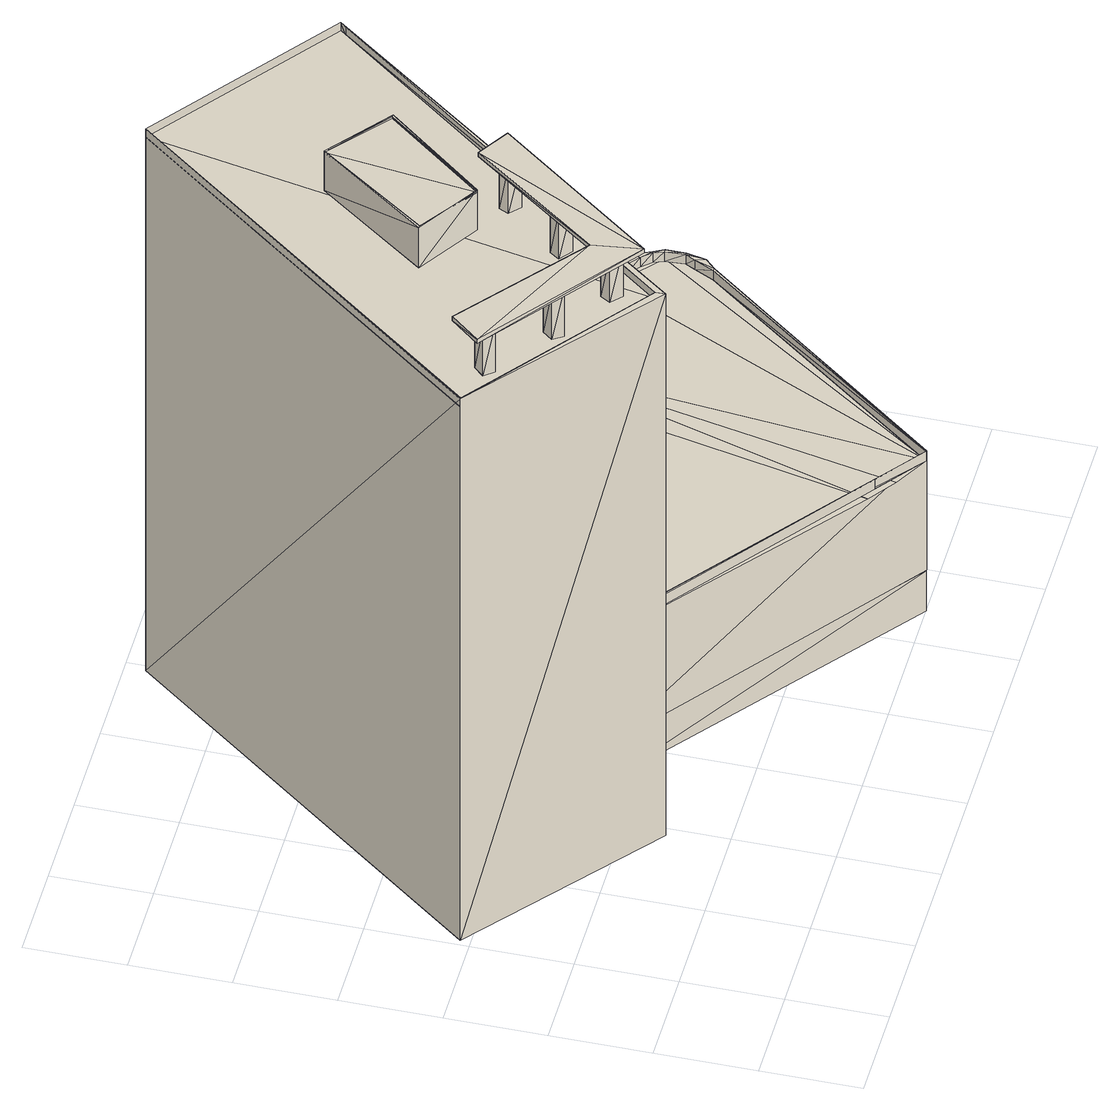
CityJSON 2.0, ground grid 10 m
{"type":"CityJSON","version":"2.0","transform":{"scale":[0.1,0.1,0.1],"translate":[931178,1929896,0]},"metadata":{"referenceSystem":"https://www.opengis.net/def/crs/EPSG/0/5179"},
"CityObjects":{
"building1":{"type":"Building","geometry":[{"type":"MultiSurface","lod":"3","boundaries":[[[0,1,2]],[[3,2,1]],[[2,3,4]],[[5,4,3]],[[4,5,6]],[[7,6,5]],[[6,7,8]],[[9,8,7]],[[8,9,10]],[[11,10,9]],[[10,11,12]],[[13,12,11]],[[12,13,14]],[[15,14,13]],[[14,15,16]],[[17,16,15]],[[16,17,18]],[[19,18,17]],[[18,19,20]],[[21,20,19]],[[20,21,0]],[[1,0,21]],[[9,7,11]],[[11,7,13]],[[7,5,13]],[[13,5,15]],[[5,3,15]],[[15,3,17]],[[3,1,17]],[[17,1,19]],[[1,21,19]],[[22,23,24]],[[25,24,23]],[[24,25,26]],[[27,26,25]],[[26,27,28]],[[29,28,27]],[[28,29,30]],[[31,30,29]],[[30,31,32]],[[33,32,31]],[[32,33,34]],[[35,34,33]],[[34,35,36]],[[37,36,35]],[[36,37,38]],[[39,38,37]],[[38,39,40]],[[41,40,39]],[[40,41,42]],[[43,42,41]],[[42,43,22]],[[23,22,43]],[[31,29,33]],[[33,29,35]],[[29,27,35]],[[35,27,37]],[[27,25,37]],[[37,25,39]],[[25,23,39]],[[39,23,41]],[[23,43,41]],[[20,44,18]],[[45,18,44]],[[46,47,48]],[[49,48,47]],[[44,46,45]],[[48,45,46]],[[18,45,16]],[[48,49,50]],[[45,48,16]],[[50,16,48]],[[51,14,16]],[[52,53,50]],[[16,50,51]],[[53,51,50]],[[14,51,12]],[[54,12,51]],[[53,52,55]],[[56,55,52]],[[51,53,54]],[[55,54,53]],[[12,54,10]],[[57,10,54]],[[55,56,58]],[[59,58,56]],[[54,55,57]],[[58,57,55]],[[10,57,8]],[[60,8,57]],[[58,59,61]],[[62,61,59]],[[57,58,60]],[[61,60,58]],[[8,60,6]],[[63,6,60]],[[61,62,64]],[[65,64,62]],[[60,61,63]],[[64,63,61]],[[6,63,4]],[[66,4,63]],[[64,65,67]],[[68,67,65]],[[63,64,66]],[[67,66,64]],[[4,66,2]],[[69,2,66]],[[67,68,70]],[[71,70,68]],[[66,67,69]],[[70,69,67]],[[2,69,0]],[[72,0,69]],[[70,71,73]],[[74,73,71]],[[69,70,72]],[[73,72,70]],[[0,72,20]],[[44,20,72]],[[73,74,46]],[[47,46,74]],[[72,73,44]],[[46,44,73]],[[75,76,77]],[[78,77,76]],[[77,78,79]],[[80,79,78]],[[79,80,81]],[[82,81,80]],[[81,82,83]],[[84,83,82]],[[83,84,85]],[[86,85,84]],[[85,86,75]],[[76,75,86]],[[80,78,82]],[[82,78,84]],[[78,76,84]],[[76,86,84]],[[85,75,83]],[[75,77,83]],[[79,81,77]],[[77,81,83]],[[87,88,89]],[[90,89,88]],[[89,90,91]],[[92,91,90]],[[91,92,93]],[[94,93,92]],[[93,94,87]],[[88,87,94]],[[95,96,97]],[[98,97,96]],[[97,98,99]],[[100,99,98]],[[99,100,101]],[[102,101,100]],[[101,102,95]],[[96,95,102]],[[103,104,105]],[[106,105,104]],[[105,106,107]],[[108,107,106]],[[107,108,109]],[[110,109,108]],[[109,110,103]],[[104,103,110]],[[111,112,113]],[[114,113,112]],[[113,114,115]],[[116,115,114]],[[115,116,117]],[[118,117,116]],[[117,118,111]],[[112,111,118]],[[119,120,121]],[[122,121,120]],[[121,122,123]],[[124,123,122]],[[123,124,125]],[[126,125,124]],[[125,126,119]],[[120,119,126]],[[90,88,92]],[[94,92,88]],[[98,96,100]],[[102,100,96]],[[106,104,108]],[[110,108,104]],[[114,112,116]],[[118,116,112]],[[122,120,124]],[[126,124,120]],[[89,91,87]],[[93,87,91]],[[97,99,95]],[[101,95,99]],[[105,107,103]],[[109,103,107]],[[113,115,111]],[[117,111,115]],[[121,123,119]],[[125,119,123]],[[127,128,129]],[[130,129,128]],[[131,132,133]],[[134,133,132]],[[135,136,137]],[[138,137,136]],[[49,47,135]],[[136,135,47]],[[52,50,56]],[[138,74,137]],[[137,74,50]],[[71,68,74]],[[65,62,68]],[[68,62,74]],[[74,62,50]],[[50,62,56]],[[62,59,56]],[[139,140,141]],[[142,141,140]],[[141,142,143]],[[144,143,142]],[[143,144,145]],[[146,145,144]],[[145,146,139]],[[140,139,146]],[[142,140,144]],[[146,144,140]],[[141,147,139]],[[129,139,148]],[[147,148,139]],[[148,127,129]],[[147,141,149]],[[143,149,141]],[[148,147,150]],[[149,150,147]],[[127,148,128]],[[150,128,148]],[[149,143,145]],[[150,149,130]],[[145,130,149]],[[128,150,130]],[[130,145,129]],[[139,129,145]],[[151,152,153]],[[154,153,152]],[[155,156,151]],[[152,151,156]],[[157,158,155]],[[156,155,158]],[[153,154,157]],[[158,157,154]],[[157,155,153]],[[151,153,155]],[[152,159,154]],[[159,152,160]],[[156,160,152]],[[160,156,161]],[[158,161,156]],[[161,158,154]],[[133,154,131]],[[159,131,154]],[[131,159,132]],[[160,132,159]],[[132,160,134]],[[161,134,160]],[[134,161,133]],[[154,133,161]]]}]}
},
"vertices":[
[547,0,200],[547,0,50],[741,250,200],[741,250,50],[751,260,200],[751,260,50],[755,280,200],[755,280,50],[755,300,200],[755,300,50],[750,310,200],[750,310,50],[741,330,200],[741,330,50],[727,340,200],[727,340,50],[709,340,200],[709,340,50],[394,430,200],[394,430,50],[243,230,200],[243,230,50],[546,0,50],[546,0,0],[737,250,50],[737,250,0],[746,270,50],[746,270,0],[750,280,50],[750,280,0],[750,300,50],[750,300,0],[746,310,50],[746,310,0],[737,320,50],[737,320,0],[724,330,50],[724,330,0],[708,340,50],[708,340,0],[396,420,50],[396,420,0],[250,230,50],[250,230,0],[247,230,200],[396,420,200],[247,230,188],[243,230,188],[396,420,188],[394,430,188],[709,340,188],[726,330,200],[727,340,188],[726,330,188],[739,320,200],[739,320,188],[741,330,188],[748,310,200],[748,310,188],[750,310,188],[752,300,200],[752,300,188],[755,300,188],[753,280,200],[753,280,188],[755,280,188],[748,270,200],[748,270,188],[751,260,188],[738,250,200],[738,250,188],[741,250,188],[546,0,200],[546,0,188],[547,0,188],[279,360,735],[279,360,730],[181,230,735],[181,230,730],[56,330,735],[56,330,730],[31,300,735],[31,300,730],[188,180,735],[188,180,730],[311,340,735],[311,340,730],[70,300,730],[70,300,670],[62,310,730],[62,310,670],[53,300,730],[53,300,670],[61,290,730],[61,290,670],[133,250,730],[133,250,670],[124,260,730],[124,260,670],[116,250,730],[116,250,670],[123,240,730],[123,240,670],[231,280,730],[231,280,670],[224,270,730],[224,270,670],[237,260,730],[237,260,670],[243,270,730],[243,270,670],[278,340,730],[278,340,670],[273,330,730],[273,330,670],[284,320,730],[284,320,670],[290,330,730],[290,330,670],[184,220,730],[184,220,670],[178,210,730],[178,210,670],[189,200,730],[189,200,670],[196,210,730],[196,210,670],[7,310,670],[191,160,670],[294,680,670],[478,540,670],[174,390,728],[233,350,728],[252,500,728],[312,450,728],[555,380,188],[483,40,188],[585,380,188],[511,20,188],[294,680,680],[294,680,0],[7,310,680],[7,310,0],[191,160,680],[191,160,0],[478,540,680],[478,540,0],[8,310,680],[8,310,670],[191,170,680],[191,170,670],[171,390,680],[171,390,730],[252,500,680],[252,500,730],[234,350,680],[234,350,730],[315,450,680],[315,450,730],[174,390,730],[233,350,730],[312,450,730]
]}
